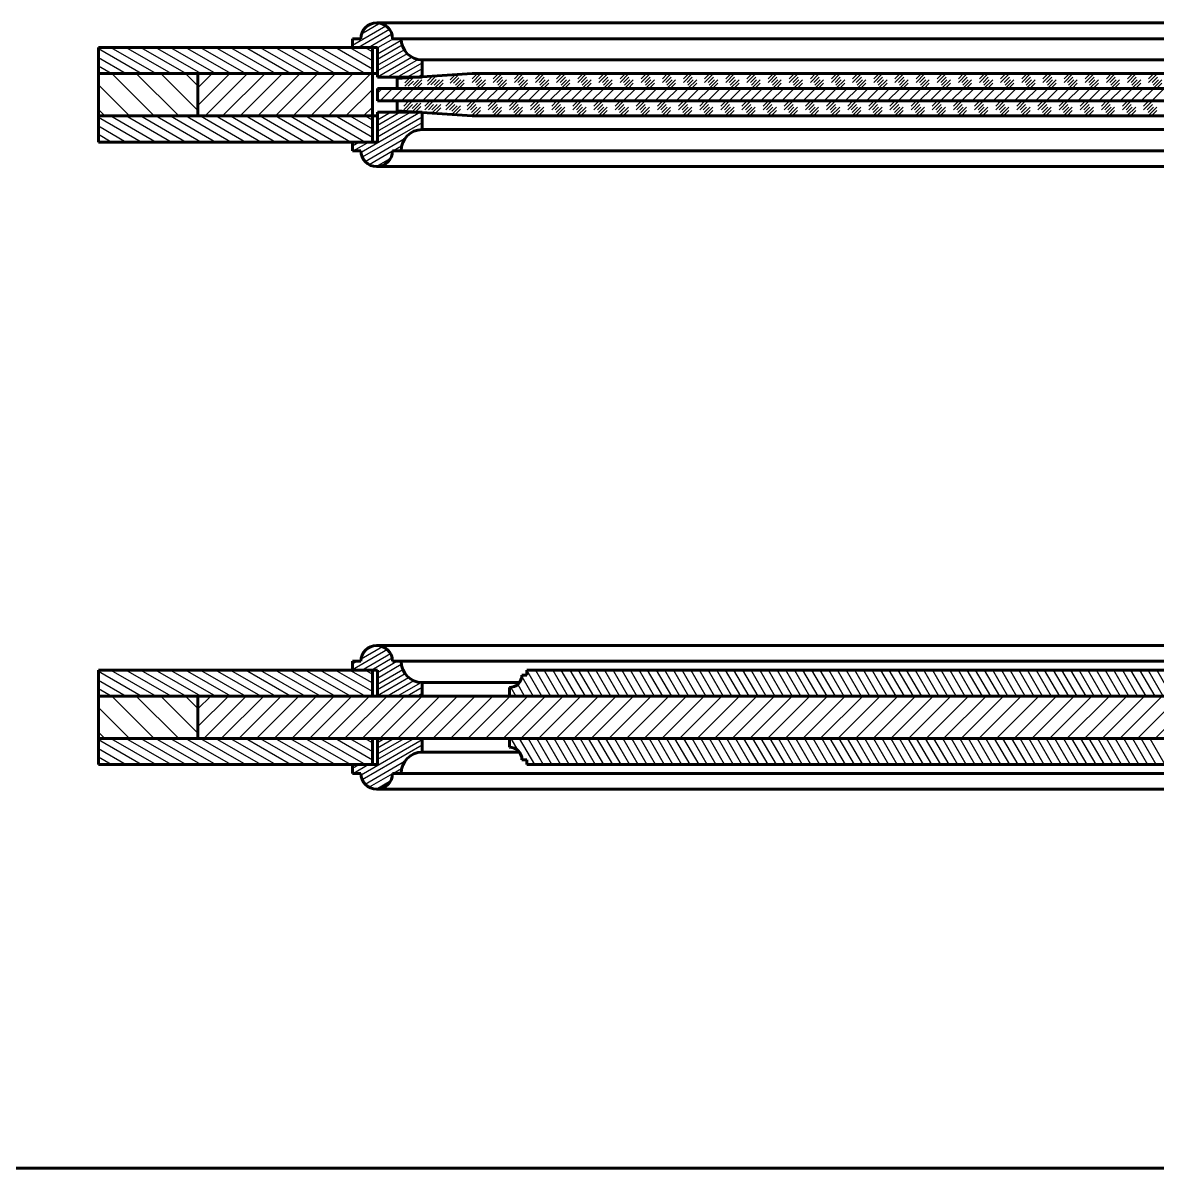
# Model space of a CAD drawing. Header units: inches. Extents: x -4554 to 14101, y -13650 to 2449.
# Drawn here: x -30.3 to 424.9, y -13500 to -13040.1 of the extents above; entities that cross this region are included whole.
import ezdxf

# ---------------------------------------------------------------- set-up
doc = ezdxf.new("R2010")
doc.units = ezdxf.units.IN
doc.layers.add('Слой1', color=7, linetype='Continuous')

# ---------------------------------------------------------------- blocks, each defined once
blk = doc.blocks.new('*B423')
at = {"layer": 'Слой1', "linetype": 'Continuous'}
for p, q in [((17.19, -13310.5), (0, -13300.58)), ((5, -13300), (23.19, -13310.5)), ((29.19, -13310.5), (11, -13300)), ((17, -13300), (35.19, -13310.5)), ((41.19, -13310.5), (23, -13300)), ((29, -13300), (47.19, -13310.5)), ((53.19, -13310.5), (35, -13300)), ((41, -13300), (59.19, -13310.5)), ((65.19, -13310.5), (47, -13300)), ((53, -13300), (71.19, -13310.5)), ((77.19, -13310.5), (59, -13300)), ((65, -13300), (83.19, -13310.5)), ((89.19, -13310.5), (71, -13300)), ((77, -13300), (95.19, -13310.5)), ((101.19, -13310.5), (83, -13300)), ((89, -13300), (107.19, -13310.5)), ((110, -13308.66), (95, -13300)), ((101, -13300), (110, -13305.2)), ((110, -13301.73), (107, -13300)), ((0, -13304.04), (11.19, -13310.5)), ((5.19, -13310.5), (0, -13307.51))]:
    blk.add_line(p, q, dxfattribs=at)
blk = doc.blocks.new('*B425')
at = {"layer": 'Слой1', "linetype": 'Continuous'}
for p, q in [((116.01, -13291.79), (102, -13299.88)), ((105.47, -13295.56), (114.08, -13290.59)), ((105.79, -13300), (117.27, -13293.37)), ((110.69, -13290.24), (106.86, -13292.45)), ((102, -13297.57), (103.85, -13296.5)), ((117.98, -13295.27), (109.79, -13300)), ((112, -13301.03), (119.85, -13296.5)), ((121.6, -13297.8), (112, -13303.34)), ((112, -13305.65), (122.16, -13299.78)), ((123.14, -13301.53), (112, -13307.96)), ((112, -13310.27), (124.55, -13303.02)), ((126.69, -13304.33), (116, -13310.5)), ((120, -13310.5), (129.55, -13304.99)), ((130, -13307.04), (124, -13310.5)), ((128, -13310.5), (130, -13309.35))]:
    blk.add_line(p, q, dxfattribs=at)
blk = doc.blocks.new('*B427')
at = {"layer": 'Слой1', "linetype": 'Continuous'}
for p, q in [((169.99, -13302.58), (174.56, -13310.5)), ((178.03, -13310.5), (172.02, -13300.1)), ((175.43, -13300), (181.49, -13310.5)), ((184.96, -13310.5), (178.89, -13300)), ((182.36, -13300), (188.42, -13310.5)), ((191.88, -13310.5), (185.82, -13300)), ((189.29, -13300), (195.35, -13310.5)), ((198.81, -13310.5), (192.75, -13300)), ((196.21, -13300), (202.28, -13310.5)), ((205.74, -13310.5), (199.68, -13300)), ((203.14, -13300), (209.2, -13310.5)), ((212.67, -13310.5), (206.61, -13300)), ((210.07, -13300), (216.13, -13310.5)), ((219.6, -13310.5), (213.53, -13300)), ((217, -13300), (223.06, -13310.5)), ((226.52, -13310.5), (220.46, -13300)), ((223.93, -13300), (229.99, -13310.5)), ((233.45, -13310.5), (227.39, -13300)), ((230.85, -13300), (236.92, -13310.5)), ((240.38, -13310.5), (234.32, -13300)), ((237.78, -13300), (243.85, -13310.5)), ((247.31, -13310.5), (241.25, -13300)), ((244.71, -13300), (250.77, -13310.5)), ((254.24, -13310.5), (248.18, -13300)), ((251.64, -13300), (257.7, -13310.5)), ((261.17, -13310.5), (255.1, -13300)), ((258.57, -13300), (264.63, -13310.5)), ((268.09, -13310.5), (262.03, -13300)), ((265.5, -13300), (271.56, -13310.5)), ((275.02, -13310.5), (268.96, -13300)), ((272.42, -13300), (278.49, -13310.5)), ((281.95, -13310.5), (275.89, -13300)), ((279.35, -13300), (285.41, -13310.5)), ((288.88, -13310.5), (282.82, -13300)), ((286.28, -13300), (292.34, -13310.5)), ((295.81, -13310.5), (289.74, -13300)), ((293.21, -13300), (299.27, -13310.5)), ((302.73, -13310.5), (296.67, -13300)), ((300.14, -13300), (306.2, -13310.5)), ((309.66, -13310.5), (303.6, -13300)), ((307.07, -13300), (313.13, -13310.5)), ((316.59, -13310.5), (310.53, -13300)), ((313.99, -13300), (320.06, -13310.5)), ((323.52, -13310.5), (317.46, -13300)), ((320.92, -13300), (326.98, -13310.5)), ((330.45, -13310.5), (324.39, -13300)), ((327.85, -13300), (333.91, -13310.5)), ((337.38, -13310.5), (331.31, -13300)), ((334.78, -13300), (340.84, -13310.5)), ((344.3, -13310.5), (338.24, -13300)), ((341.71, -13300), (347.77, -13310.5)), ((351.23, -13310.5), (345.17, -13300)), ((348.63, -13300), (354.7, -13310.5)), ((358.16, -13310.5), (352.1, -13300)), ((355.56, -13300), (361.62, -13310.5)), ((365.09, -13310.5), (359.03, -13300)), ((362.49, -13300), (368.55, -13310.5)), ((372.02, -13310.5), (365.95, -13300)), ((369.42, -13300), (375.48, -13310.5)), ((378.95, -13310.5), (372.88, -13300)), ((376.35, -13300), (382.41, -13310.5)), ((385.87, -13310.5), (379.81, -13300)), ((383.28, -13300), (389.34, -13310.5)), ((392.8, -13310.5), (386.74, -13300)), ((390.2, -13300), (396.27, -13310.5)), ((399.73, -13310.5), (393.67, -13300)), ((397.13, -13300), (403.19, -13310.5)), ((406.66, -13310.5), (400.6, -13300)), ((404.06, -13300), (410.12, -13310.5)), ((413.59, -13310.5), (407.52, -13300)), ((410.99, -13300), (417.05, -13310.5)), ((420.51, -13310.5), (414.45, -13300)), ((417.92, -13300), (423.98, -13310.5)), ((427.44, -13310.5), (421.38, -13300)), ((424.84, -13300), (430.91, -13310.5)), ((165.6, -13306.97), (167.63, -13310.5)), ((171.1, -13310.5), (168.35, -13305.73))]:
    blk.add_line(p, q, dxfattribs=at)
blk = doc.blocks.new('*B428')
at = {"layer": 'Слой1', "linetype": 'Continuous'}
for p, q in [((17.19, -13338), (0, -13328.08)), ((5, -13327.5), (23.19, -13338)), ((29.19, -13338), (11, -13327.5)), ((17, -13327.5), (35.19, -13338)), ((41.19, -13338), (23, -13327.5)), ((29, -13327.5), (47.19, -13338)), ((53.19, -13338), (35, -13327.5)), ((41, -13327.5), (59.19, -13338)), ((65.19, -13338), (47, -13327.5)), ((53, -13327.5), (71.19, -13338)), ((77.19, -13338), (59, -13327.5)), ((65, -13327.5), (83.19, -13338)), ((89.19, -13338), (71, -13327.5)), ((77, -13327.5), (95.19, -13338)), ((101.19, -13338), (83, -13327.5)), ((89, -13327.5), (107.19, -13338)), ((110, -13336.16), (95, -13327.5)), ((101, -13327.5), (110, -13332.7)), ((110, -13329.23), (107, -13327.5)), ((0, -13331.54), (11.19, -13338)), ((5.19, -13338), (0, -13335.01))]:
    blk.add_line(p, q, dxfattribs=at)
blk = doc.blocks.new('*B430')
at = {"layer": 'Слой1', "linetype": 'Continuous'}
for p, q in [((105.43, -13342.09), (130, -13327.9)), ((130, -13330.21), (105.95, -13344.1)), ((126.7, -13327.5), (112, -13335.99)), ((112, -13333.68), (122.7, -13327.5)), ((118.7, -13327.5), (112, -13331.37)), ((112, -13329.06), (114.7, -13327.5)), ((129.09, -13333.05), (130, -13332.52)), ((102, -13339.45), (104.51, -13338)), ((108.51, -13338), (102.45, -13341.5)), ((107.05, -13345.77), (123.14, -13336.48)), ((121.71, -13339.62), (118.45, -13341.5)), ((118.1, -13341.7), (108.75, -13347.1)), ((111.46, -13347.84), (117.39, -13344.42))]:
    blk.add_line(p, q, dxfattribs=at)
blk = doc.blocks.new('*B432')
at = {"layer": 'Слой1', "linetype": 'Continuous'}
for p, q in [((165.61, -13327.5), (168.39, -13332.3)), ((175.14, -13338), (169.08, -13327.5)), ((172.54, -13327.5), (178.6, -13338)), ((182.07, -13338), (176.01, -13327.5)), ((179.47, -13327.5), (185.53, -13338)), ((189, -13338), (182.93, -13327.5)), ((186.4, -13327.5), (192.46, -13338)), ((195.93, -13338), (189.86, -13327.5)), ((193.33, -13327.5), (199.39, -13338)), ((202.85, -13338), (196.79, -13327.5)), ((200.26, -13327.5), (206.32, -13338)), ((209.78, -13338), (203.72, -13327.5)), ((207.18, -13327.5), (213.25, -13338)), ((216.71, -13338), (210.65, -13327.5)), ((214.11, -13327.5), (220.17, -13338)), ((223.64, -13338), (217.58, -13327.5)), ((221.04, -13327.5), (227.1, -13338)), ((230.57, -13338), (224.5, -13327.5)), ((227.97, -13327.5), (234.03, -13338)), ((237.49, -13338), (231.43, -13327.5)), ((234.9, -13327.5), (240.96, -13338)), ((244.42, -13338), (238.36, -13327.5)), ((241.82, -13327.5), (247.89, -13338)), ((251.35, -13338), (245.29, -13327.5)), ((248.75, -13327.5), (254.81, -13338)), ((258.28, -13338), (252.22, -13327.5)), ((255.68, -13327.5), (261.74, -13338)), ((265.21, -13338), (259.14, -13327.5)), ((262.61, -13327.5), (268.67, -13338)), ((272.14, -13338), (266.07, -13327.5)), ((269.54, -13327.5), (275.6, -13338)), ((279.06, -13338), (273, -13327.5)), ((276.47, -13327.5), (282.53, -13338)), ((285.99, -13338), (279.93, -13327.5)), ((283.39, -13327.5), (289.46, -13338)), ((292.92, -13338), (286.86, -13327.5)), ((290.32, -13327.5), (296.38, -13338)), ((299.85, -13338), (293.79, -13327.5)), ((297.25, -13327.5), (303.31, -13338)), ((306.78, -13338), (300.71, -13327.5)), ((304.18, -13327.5), (310.24, -13338)), ((313.7, -13338), (307.64, -13327.5)), ((311.11, -13327.5), (317.17, -13338)), ((320.63, -13338), (314.57, -13327.5)), ((318.03, -13327.5), (324.1, -13338)), ((327.56, -13338), (321.5, -13327.5)), ((324.96, -13327.5), (331.03, -13338)), ((334.49, -13338), (328.43, -13327.5)), ((331.89, -13327.5), (337.95, -13338)), ((341.42, -13338), (335.36, -13327.5)), ((338.82, -13327.5), (344.88, -13338)), ((348.35, -13338), (342.28, -13327.5)), ((345.75, -13327.5), (351.81, -13338)), ((355.27, -13338), (349.21, -13327.5)), ((352.68, -13327.5), (358.74, -13338)), ((362.2, -13338), (356.14, -13327.5)), ((359.6, -13327.5), (365.67, -13338)), ((369.13, -13338), (363.07, -13327.5)), ((366.53, -13327.5), (372.59, -13338)), ((376.06, -13338), (370, -13327.5)), ((373.46, -13327.5), (379.52, -13338)), ((382.99, -13338), (376.92, -13327.5)), ((380.39, -13327.5), (386.45, -13338)), ((389.91, -13338), (383.85, -13327.5)), ((387.32, -13327.5), (393.38, -13338)), ((396.84, -13338), (390.78, -13327.5)), ((394.24, -13327.5), (400.31, -13338)), ((403.77, -13338), (397.71, -13327.5)), ((401.17, -13327.5), (407.24, -13338)), ((410.7, -13338), (404.64, -13327.5)), ((408.1, -13327.5), (414.16, -13338)), ((417.63, -13338), (411.57, -13327.5)), ((415.03, -13327.5), (421.09, -13338)), ((424.56, -13338), (418.49, -13327.5)), ((421.96, -13327.5), (428.02, -13338)), ((169.91, -13334.94), (170.52, -13336))]:
    blk.add_line(p, q, dxfattribs=at)
blk = doc.blocks.new('*B433')
at = {"layer": 'Слой1', "linetype": 'Continuous'}
for p, q in [((40, -13322.72), (52.22, -13310.5)), ((45.14, -13310.5), (40, -13315.64)), ((59.29, -13310.5), (42.29, -13327.5)), ((49.36, -13327.5), (66.36, -13310.5)), ((73.43, -13310.5), (56.43, -13327.5)), ((63.5, -13327.5), (80.5, -13310.5)), ((87.57, -13310.5), (70.57, -13327.5)), ((77.64, -13327.5), (94.64, -13310.5)), ((101.71, -13310.5), (84.71, -13327.5)), ((91.78, -13327.5), (108.78, -13310.5)), ((115.86, -13310.5), (98.86, -13327.5)), ((105.93, -13327.5), (122.93, -13310.5)), ((130, -13310.5), (113, -13327.5)), ((120.07, -13327.5), (137.07, -13310.5)), ((144.14, -13310.5), (127.14, -13327.5)), ((134.21, -13327.5), (151.21, -13310.5)), ((158.28, -13310.5), (141.28, -13327.5)), ((148.35, -13327.5), (165.35, -13310.5)), ((172.42, -13310.5), (155.42, -13327.5)), ((162.49, -13327.5), (179.49, -13310.5)), ((186.57, -13310.5), (169.57, -13327.5)), ((176.64, -13327.5), (193.64, -13310.5)), ((200.71, -13310.5), (183.71, -13327.5)), ((190.78, -13327.5), (207.78, -13310.5)), ((214.85, -13310.5), (197.85, -13327.5)), ((204.92, -13327.5), (221.92, -13310.5)), ((228.99, -13310.5), (211.99, -13327.5)), ((219.06, -13327.5), (236.06, -13310.5)), ((243.13, -13310.5), (226.13, -13327.5)), ((233.21, -13327.5), (250.21, -13310.5)), ((257.28, -13310.5), (240.28, -13327.5)), ((247.35, -13327.5), (264.35, -13310.5)), ((271.42, -13310.5), (254.42, -13327.5)), ((261.49, -13327.5), (278.49, -13310.5)), ((285.56, -13310.5), (268.56, -13327.5)), ((275.63, -13327.5), (292.63, -13310.5)), ((299.7, -13310.5), (282.7, -13327.5)), ((289.77, -13327.5), (306.77, -13310.5)), ((313.85, -13310.5), (296.85, -13327.5)), ((303.92, -13327.5), (320.92, -13310.5)), ((327.99, -13310.5), (310.99, -13327.5)), ((318.06, -13327.5), (335.06, -13310.5)), ((342.13, -13310.5), (325.13, -13327.5)), ((332.2, -13327.5), (349.2, -13310.5)), ((356.27, -13310.5), (339.27, -13327.5)), ((346.34, -13327.5), (363.34, -13310.5)), ((370.41, -13310.5), (353.41, -13327.5)), ((360.48, -13327.5), (377.48, -13310.5)), ((384.56, -13310.5), (367.56, -13327.5)), ((374.63, -13327.5), (391.63, -13310.5)), ((398.7, -13310.5), (381.7, -13327.5)), ((388.77, -13327.5), (405.77, -13310.5)), ((412.84, -13310.5), (395.84, -13327.5)), ((402.91, -13327.5), (419.91, -13310.5)), ((426.98, -13310.5), (409.98, -13327.5)), ((417.05, -13327.5), (434.05, -13310.5)), ((441.12, -13310.5), (424.12, -13327.5))]:
    blk.add_line(p, q, dxfattribs=at)
blk = doc.blocks.new('*B434')
at = {"layer": 'Слой1', "linetype": 'Continuous'}
for p, q in [((5.35, -13310.5), (22.35, -13327.5)), ((32.25, -13327.5), (15.25, -13310.5)), ((25.15, -13310.5), (40, -13325.35)), ((40, -13315.45), (35.05, -13310.5)), ((12.45, -13327.5), (0, -13315.05)), ((0, -13324.95), (2.55, -13327.5))]:
    blk.add_line(p, q, dxfattribs=at)
blk = doc.blocks.new('*B481')
at = {"layer": 'Слой1', "linetype": 'Continuous'}
for p, q in [((17.19, -13088), (0, -13078.08)), ((5, -13077.5), (23.19, -13088)), ((29.19, -13088), (11, -13077.5)), ((17, -13077.5), (35.19, -13088)), ((41.19, -13088), (23, -13077.5)), ((29, -13077.5), (47.19, -13088)), ((53.19, -13088), (35, -13077.5)), ((41, -13077.5), (59.19, -13088)), ((65.19, -13088), (47, -13077.5)), ((53, -13077.5), (71.19, -13088)), ((77.19, -13088), (59, -13077.5)), ((65, -13077.5), (83.19, -13088)), ((89.19, -13088), (71, -13077.5)), ((77, -13077.5), (95.19, -13088)), ((101.19, -13088), (83, -13077.5)), ((89, -13077.5), (107.19, -13088)), ((110, -13086.16), (95, -13077.5)), ((101, -13077.5), (110, -13082.7)), ((110, -13079.23), (107, -13077.5)), ((0, -13081.54), (11.19, -13088)), ((5.19, -13088), (0, -13085.01))]:
    blk.add_line(p, q, dxfattribs=at)
blk = doc.blocks.new('*B483')
at = {"layer": 'Слой1', "linetype": 'Continuous'}
for p, q in [((105.43, -13092.09), (130, -13077.9)), ((129.3, -13076), (112, -13085.99)), ((112, -13083.68), (125.3, -13076)), ((121.3, -13076), (112, -13081.37)), ((112, -13079.06), (117.3, -13076)), ((113.3, -13076), (112, -13076.75)), ((130, -13080.21), (105.95, -13094.1)), ((129.09, -13083.05), (130, -13082.52)), ((107.05, -13095.77), (123.14, -13086.48)), ((102, -13089.45), (104.51, -13088)), ((108.51, -13088), (102.45, -13091.5)), ((118.1, -13091.7), (108.75, -13097.1)), ((121.71, -13089.62), (118.45, -13091.5)), ((111.46, -13097.84), (117.39, -13094.42))]:
    blk.add_line(p, q, dxfattribs=at)
blk = doc.blocks.new('*B485')
at = {"layer": 'Слой1', "linetype": 'Continuous'}
for p, q in [((126.09, -13071.5), (122.56, -13075.04)), ((124.68, -13071.5), (122.56, -13073.62)), ((126.09, -13072.91), (123.97, -13075.04)), ((125.94, -13075.9), (129.47, -13072.36)), ((125.94, -13074.48), (128.06, -13072.36)), ((134.58, -13071.5), (131.04, -13075.04)), ((133.16, -13071.5), (131.04, -13073.62)), ((134.58, -13072.91), (132.46, -13075.04)), ((133.89, -13076.43), (137.43, -13072.89)), ((133.89, -13075.01), (136.02, -13072.89)), ((143.06, -13071.5), (139.53, -13075.04)), ((141.65, -13071.5), (139.53, -13073.62)), ((143.06, -13072.91), (140.94, -13075.04)), ((141.85, -13076.96), (145.38, -13073.42)), ((141.85, -13075.54), (143.97, -13073.42)), ((151.55, -13071.5), (148.01, -13075.04)), ((150.13, -13071.5), (148.01, -13073.62)), ((151.55, -13072.91), (149.43, -13075.04)), ((160.03, -13071.5), (156.5, -13075.04)), ((158.62, -13071.5), (156.5, -13073.62)), ((160.03, -13072.91), (157.91, -13075.04)), ((168.52, -13071.5), (164.98, -13075.04)), ((167.1, -13071.5), (164.98, -13073.62)), ((168.52, -13072.91), (166.4, -13075.04)), ((177, -13071.5), (173.47, -13075.04)), ((175.59, -13071.5), (173.47, -13073.62)), ((177, -13072.91), (174.88, -13075.04)), ((185.49, -13071.5), (181.95, -13075.04)), ((184.08, -13071.5), (181.95, -13073.62)), ((185.49, -13072.91), (183.37, -13075.04)), ((193.98, -13071.5), (190.44, -13075.04)), ((192.56, -13071.5), (190.44, -13073.62)), ((193.98, -13072.91), (191.85, -13075.04)), ((202.46, -13071.5), (198.92, -13075.04)), ((201.05, -13071.5), (198.92, -13073.62)), ((202.46, -13072.91), (200.34, -13075.04)), ((210.95, -13071.5), (207.41, -13075.04)), ((209.53, -13071.5), (207.41, -13073.62)), ((210.95, -13072.91), (208.82, -13075.04)), ((219.43, -13071.5), (215.9, -13075.04)), ((218.02, -13071.5), (215.9, -13073.62)), ((219.43, -13072.91), (217.31, -13075.04)), ((227.92, -13071.5), (224.38, -13075.04)), ((226.5, -13071.5), (224.38, -13073.62)), ((227.92, -13072.91), (225.79, -13075.04)), ((236.4, -13071.5), (232.87, -13075.04)), ((234.99, -13071.5), (232.87, -13073.62)), ((236.4, -13072.91), (234.28, -13075.04)), ((244.89, -13071.5), (241.35, -13075.04)), ((243.47, -13071.5), (241.35, -13073.62)), ((244.89, -13072.91), (242.77, -13075.04)), ((253.37, -13071.5), (249.84, -13075.04)), ((251.96, -13071.5), (249.84, -13073.62)), ((253.37, -13072.91), (251.25, -13075.04)), ((261.86, -13071.5), (258.32, -13075.04)), ((260.44, -13071.5), (258.32, -13073.62)), ((261.86, -13072.91), (259.74, -13075.04)), ((270.34, -13071.5), (266.81, -13075.04)), ((268.93, -13071.5), (266.81, -13073.62)), ((270.34, -13072.91), (268.22, -13075.04)), ((278.83, -13071.5), (275.29, -13075.04)), ((277.41, -13071.5), (275.29, -13073.62)), ((278.83, -13072.91), (276.71, -13075.04)), ((287.31, -13071.5), (283.78, -13075.04)), ((285.9, -13071.5), (283.78, -13073.62)), ((287.31, -13072.91), (285.19, -13075.04)), ((295.8, -13071.5), (292.26, -13075.04)), ((294.38, -13071.5), (292.26, -13073.62)), ((295.8, -13072.91), (293.68, -13075.04)), ((304.28, -13071.5), (300.75, -13075.04)), ((302.87, -13071.5), (300.75, -13073.62)), ((304.28, -13072.91), (302.16, -13075.04)), ((312.77, -13071.5), (309.23, -13075.04)), ((311.35, -13071.5), (309.23, -13073.62)), ((312.77, -13072.91), (310.65, -13075.04)), ((321.25, -13071.5), (317.72, -13075.04)), ((319.84, -13071.5), (317.72, -13073.62)), ((321.25, -13072.91), (319.13, -13075.04)), ((329.74, -13071.5), (326.2, -13075.04)), ((328.33, -13071.5), (326.2, -13073.62)), ((329.74, -13072.91), (327.62, -13075.04)), ((338.22, -13071.5), (334.69, -13075.04)), ((336.81, -13071.5), (334.69, -13073.62)), ((338.22, -13072.91), (336.1, -13075.04)), ((346.71, -13071.5), (343.17, -13075.04)), ((345.3, -13071.5), (343.17, -13073.62)), ((346.71, -13072.91), (344.59, -13075.04)), ((355.2, -13071.5), (351.66, -13075.04)), ((353.78, -13071.5), (351.66, -13073.62)), ((355.2, -13072.91), (353.07, -13075.04)), ((363.68, -13071.5), (360.15, -13075.04)), ((362.27, -13071.5), (360.15, -13073.62)), ((363.68, -13072.91), (361.56, -13075.04)), ((372.17, -13071.5), (368.63, -13075.04)), ((370.75, -13071.5), (368.63, -13073.62)), ((372.17, -13072.91), (370.04, -13075.04)), ((380.65, -13071.5), (377.12, -13075.04)), ((379.24, -13071.5), (377.12, -13073.62)), ((380.65, -13072.91), (378.53, -13075.04)), ((389.14, -13071.5), (385.6, -13075.04)), ((387.72, -13071.5), (385.6, -13073.62)), ((389.14, -13072.91), (387.02, -13075.04)), ((397.62, -13071.5), (394.09, -13075.04)), ((396.21, -13071.5), (394.09, -13073.62)), ((397.62, -13072.91), (395.5, -13075.04)), ((406.11, -13071.5), (402.57, -13075.04)), ((404.69, -13071.5), (402.57, -13073.62)), ((406.11, -13072.91), (403.99, -13075.04)), ((414.59, -13071.5), (411.06, -13075.04)), ((413.18, -13071.5), (411.06, -13073.62)), ((414.59, -13072.91), (412.47, -13075.04)), ((423.08, -13071.5), (419.54, -13075.04)), ((421.66, -13071.5), (419.54, -13073.62)), ((423.08, -13072.91), (420.96, -13075.04)), ((127.35, -13075.9), (129.47, -13073.77)), ((135.31, -13076.43), (137.43, -13074.3)), ((143.26, -13076.96), (145.38, -13074.84)), ((149.8, -13077.49), (153.34, -13073.95)), ((149.8, -13076.07), (151.93, -13073.95)), ((151.22, -13077.49), (153.34, -13075.37)), ((158.28, -13077.5), (161.81, -13073.96)), ((158.28, -13076.09), (160.4, -13073.96)), ((159.69, -13077.5), (161.81, -13075.38)), ((166.76, -13077.5), (170.3, -13073.96)), ((166.76, -13076.09), (168.88, -13073.96)), ((168.18, -13077.5), (170.3, -13075.38)), ((175.25, -13077.5), (178.78, -13073.96)), ((175.25, -13076.09), (177.37, -13073.96)), ((176.66, -13077.5), (178.78, -13075.38)), ((183.73, -13077.5), (187.27, -13073.96)), ((183.73, -13076.09), (185.85, -13073.96)), ((185.15, -13077.5), (187.27, -13075.38)), ((192.22, -13077.5), (195.75, -13073.96)), ((192.22, -13076.09), (194.34, -13073.96)), ((193.63, -13077.5), (195.75, -13075.38)), ((200.7, -13077.5), (204.24, -13073.96)), ((200.7, -13076.09), (202.82, -13073.96)), ((202.12, -13077.5), (204.24, -13075.38)), ((209.19, -13077.5), (212.72, -13073.96)), ((209.19, -13076.09), (211.31, -13073.96)), ((210.6, -13077.5), (212.72, -13075.38)), ((217.67, -13077.5), (221.21, -13073.96)), ((217.67, -13076.09), (219.79, -13073.96)), ((219.09, -13077.5), (221.21, -13075.38)), ((226.16, -13077.5), (229.69, -13073.96)), ((226.16, -13076.09), (228.28, -13073.96)), ((227.57, -13077.5), (229.69, -13075.38)), ((234.64, -13077.5), (238.18, -13073.96)), ((234.64, -13076.09), (236.77, -13073.96)), ((236.06, -13077.5), (238.18, -13075.38)), ((243.13, -13077.5), (246.66, -13073.96)), ((243.13, -13076.09), (245.25, -13073.96)), ((244.54, -13077.5), (246.66, -13075.38)), ((251.61, -13077.5), (255.15, -13073.96)), ((251.61, -13076.09), (253.74, -13073.96)), ((253.03, -13077.5), (255.15, -13075.38)), ((260.1, -13077.5), (263.64, -13073.96)), ((260.1, -13076.09), (262.22, -13073.96)), ((261.51, -13077.5), (263.64, -13075.38)), ((268.59, -13077.5), (272.12, -13073.96)), ((268.59, -13076.09), (270.71, -13073.96)), ((270, -13077.5), (272.12, -13075.38)), ((277.07, -13077.5), (280.61, -13073.96)), ((277.07, -13076.09), (279.19, -13073.96)), ((278.48, -13077.5), (280.61, -13075.38)), ((285.56, -13077.5), (289.09, -13073.96)), ((285.56, -13076.09), (287.68, -13073.96)), ((286.97, -13077.5), (289.09, -13075.38)), ((294.04, -13077.5), (297.58, -13073.96)), ((294.04, -13076.09), (296.16, -13073.96)), ((295.46, -13077.5), (297.58, -13075.38)), ((302.53, -13077.5), (306.06, -13073.96)), ((302.53, -13076.09), (304.65, -13073.96)), ((303.94, -13077.5), (306.06, -13075.38)), ((311.01, -13077.5), (314.55, -13073.96)), ((311.01, -13076.09), (313.13, -13073.96)), ((312.43, -13077.5), (314.55, -13075.38)), ((319.5, -13077.5), (323.03, -13073.96)), ((319.5, -13076.09), (321.62, -13073.96)), ((320.91, -13077.5), (323.03, -13075.38)), ((327.98, -13077.5), (331.52, -13073.96)), ((327.98, -13076.09), (330.1, -13073.96)), ((329.4, -13077.5), (331.52, -13075.38)), ((336.47, -13077.5), (340, -13073.96)), ((336.47, -13076.09), (338.59, -13073.96)), ((337.88, -13077.5), (340, -13075.38)), ((344.95, -13077.5), (348.49, -13073.96)), ((344.95, -13076.09), (347.07, -13073.96)), ((346.37, -13077.5), (348.49, -13075.38)), ((353.44, -13077.5), (356.97, -13073.96)), ((353.44, -13076.09), (355.56, -13073.96)), ((354.85, -13077.5), (356.97, -13075.38)), ((361.92, -13077.5), (365.46, -13073.96)), ((361.92, -13076.09), (364.04, -13073.96)), ((363.34, -13077.5), (365.46, -13075.38)), ((370.41, -13077.5), (373.94, -13073.96)), ((370.41, -13076.09), (372.53, -13073.96)), ((371.82, -13077.5), (373.94, -13075.38)), ((378.89, -13077.5), (382.43, -13073.96)), ((378.89, -13076.09), (381.02, -13073.96)), ((380.31, -13077.5), (382.43, -13075.38)), ((387.38, -13077.5), (390.91, -13073.96)), ((387.38, -13076.09), (389.5, -13073.96)), ((388.79, -13077.5), (390.91, -13075.38)), ((395.86, -13077.5), (399.4, -13073.96)), ((395.86, -13076.09), (397.99, -13073.96)), ((397.28, -13077.5), (399.4, -13075.38)), ((404.35, -13077.5), (407.89, -13073.96)), ((404.35, -13076.09), (406.47, -13073.96)), ((405.76, -13077.5), (407.89, -13075.38)), ((412.83, -13077.5), (416.37, -13073.96)), ((412.83, -13076.09), (414.96, -13073.96)), ((414.25, -13077.5), (416.37, -13075.38)), ((421.32, -13077.5), (424.86, -13073.96)), ((421.32, -13076.09), (423.44, -13073.96)), ((422.73, -13077.5), (424.86, -13075.38))]:
    blk.add_line(p, q, dxfattribs=at)
blk = doc.blocks.new('*B486')
at = {"layer": 'Слой1', "linetype": 'Continuous'}
for p, q in [((5, -13050), (23.19, -13060.5)), ((29.19, -13060.5), (11, -13050)), ((17, -13050), (35.19, -13060.5)), ((41.19, -13060.5), (23, -13050)), ((29, -13050), (47.19, -13060.5)), ((53.19, -13060.5), (35, -13050)), ((41, -13050), (59.19, -13060.5)), ((65.19, -13060.5), (47, -13050)), ((53, -13050), (71.19, -13060.5)), ((77.19, -13060.5), (59, -13050)), ((65, -13050), (83.19, -13060.5)), ((89.19, -13060.5), (71, -13050)), ((77, -13050), (95.19, -13060.5)), ((101.19, -13060.5), (83, -13050)), ((89, -13050), (107.19, -13060.5)), ((110, -13058.66), (95, -13050)), ((101, -13050), (110, -13055.2)), ((110, -13051.73), (107, -13050)), ((17.19, -13060.5), (0, -13050.58)), ((0, -13054.04), (11.19, -13060.5)), ((5.19, -13060.5), (0, -13057.51))]:
    blk.add_line(p, q, dxfattribs=at)
blk = doc.blocks.new('*B488')
at = {"layer": 'Слой1', "linetype": 'Continuous'}
for p, q in [((102, -13049.07), (115.42, -13041.32)), ((113.17, -13040.31), (105.68, -13044.63)), ((116.89, -13042.78), (104.38, -13050)), ((108.38, -13050), (117.8, -13044.57)), ((102.45, -13046.5), (102, -13046.76)), ((118.45, -13046.5), (112, -13050.22)), ((112, -13052.53), (121.52, -13047.04)), ((121.91, -13049.12), (112, -13054.84)), ((112, -13057.15), (122.75, -13050.94)), ((124.01, -13052.53), (112, -13059.46)), ((112, -13061.77), (125.72, -13053.85)), ((128.39, -13054.85), (116, -13062)), ((120, -13062), (130, -13056.23)), ((130, -13058.54), (124, -13062)), ((128, -13062), (130, -13060.85))]:
    blk.add_line(p, q, dxfattribs=at)
blk = doc.blocks.new('*B490')
at = {"layer": 'Слой1', "linetype": 'Continuous'}
for p, q in [((126.53, -13062.06), (122.99, -13065.6)), ((125.11, -13062.06), (122.99, -13064.19)), ((126.53, -13063.48), (124.41, -13065.6)), ((126.34, -13066.5), (129.87, -13062.96)), ((126.34, -13065.09), (128.46, -13062.96)), ((135.62, -13061.46), (132.08, -13064.99)), ((134.21, -13061.46), (132.08, -13063.58)), ((135.62, -13062.87), (133.5, -13064.99)), ((134.82, -13066.5), (138.36, -13062.96)), ((134.82, -13065.09), (136.94, -13062.96)), ((144.71, -13060.85), (141.18, -13064.39)), ((143.3, -13060.85), (141.18, -13062.97)), ((144.71, -13062.27), (142.59, -13064.39)), ((143.31, -13066.5), (146.84, -13062.96)), ((143.31, -13065.09), (145.43, -13062.96)), ((153.55, -13060.5), (150.01, -13064.04)), ((152.13, -13060.5), (150.01, -13062.62)), ((153.55, -13061.91), (151.43, -13064.04)), ((151.79, -13066.5), (155.33, -13062.96)), ((151.79, -13065.09), (153.91, -13062.96)), ((162.03, -13060.5), (158.5, -13064.04)), ((160.62, -13060.5), (158.5, -13062.62)), ((162.03, -13061.91), (159.91, -13064.04)), ((160.28, -13066.5), (163.81, -13062.96)), ((160.28, -13065.09), (162.4, -13062.96)), ((170.52, -13060.5), (166.98, -13064.04)), ((169.1, -13060.5), (166.98, -13062.62)), ((170.52, -13061.91), (168.4, -13064.04)), ((168.76, -13066.5), (172.3, -13062.96)), ((168.76, -13065.09), (170.88, -13062.96)), ((179, -13060.5), (175.47, -13064.04)), ((177.59, -13060.5), (175.47, -13062.62)), ((179, -13061.91), (176.88, -13064.04)), ((177.25, -13066.5), (180.78, -13062.96)), ((177.25, -13065.09), (179.37, -13062.96)), ((187.49, -13060.5), (183.95, -13064.04)), ((186.08, -13060.5), (183.95, -13062.62)), ((187.49, -13061.91), (185.37, -13064.04)), ((185.73, -13066.5), (189.27, -13062.96)), ((185.73, -13065.09), (187.85, -13062.96)), ((195.98, -13060.5), (192.44, -13064.04)), ((194.56, -13060.5), (192.44, -13062.62)), ((195.98, -13061.91), (193.85, -13064.04)), ((194.22, -13066.5), (197.75, -13062.96)), ((194.22, -13065.09), (196.34, -13062.96)), ((204.46, -13060.5), (200.92, -13064.04)), ((203.05, -13060.5), (200.92, -13062.62)), ((204.46, -13061.91), (202.34, -13064.04)), ((202.7, -13066.5), (206.24, -13062.96)), ((202.7, -13065.09), (204.82, -13062.96)), ((212.95, -13060.5), (209.41, -13064.04)), ((211.53, -13060.5), (209.41, -13062.62)), ((212.95, -13061.91), (210.82, -13064.04)), ((211.19, -13066.5), (214.72, -13062.96)), ((211.19, -13065.09), (213.31, -13062.96)), ((221.43, -13060.5), (217.9, -13064.04)), ((220.02, -13060.5), (217.9, -13062.62)), ((221.43, -13061.91), (219.31, -13064.04)), ((219.67, -13066.5), (223.21, -13062.96)), ((219.67, -13065.09), (221.79, -13062.96)), ((229.92, -13060.5), (226.38, -13064.04)), ((228.5, -13060.5), (226.38, -13062.62)), ((229.92, -13061.91), (227.79, -13064.04)), ((228.16, -13066.5), (231.69, -13062.96)), ((228.16, -13065.09), (230.28, -13062.96)), ((238.4, -13060.5), (234.87, -13064.04)), ((236.99, -13060.5), (234.87, -13062.62)), ((238.4, -13061.91), (236.28, -13064.04)), ((236.64, -13066.5), (240.18, -13062.96)), ((236.64, -13065.09), (238.77, -13062.96)), ((246.89, -13060.5), (243.35, -13064.04)), ((245.47, -13060.5), (243.35, -13062.62)), ((246.89, -13061.91), (244.77, -13064.04)), ((245.13, -13066.5), (248.66, -13062.96)), ((245.13, -13065.09), (247.25, -13062.96)), ((255.37, -13060.5), (251.84, -13064.04)), ((253.96, -13060.5), (251.84, -13062.62)), ((255.37, -13061.91), (253.25, -13064.04)), ((253.61, -13066.5), (257.15, -13062.96)), ((253.61, -13065.09), (255.74, -13062.96)), ((263.86, -13060.5), (260.32, -13064.04)), ((262.44, -13060.5), (260.32, -13062.62)), ((263.86, -13061.91), (261.74, -13064.04)), ((262.1, -13066.5), (265.64, -13062.96)), ((262.1, -13065.09), (264.22, -13062.96)), ((272.34, -13060.5), (268.81, -13064.04)), ((270.93, -13060.5), (268.81, -13062.62)), ((272.34, -13061.91), (270.22, -13064.04)), ((270.59, -13066.5), (274.12, -13062.96)), ((270.59, -13065.09), (272.71, -13062.96)), ((280.83, -13060.5), (277.29, -13064.04)), ((279.41, -13060.5), (277.29, -13062.62)), ((280.83, -13061.91), (278.71, -13064.04)), ((279.07, -13066.5), (282.61, -13062.96)), ((279.07, -13065.09), (281.19, -13062.96)), ((289.31, -13060.5), (285.78, -13064.04)), ((287.9, -13060.5), (285.78, -13062.62)), ((289.31, -13061.91), (287.19, -13064.04)), ((287.56, -13066.5), (291.09, -13062.96)), ((287.56, -13065.09), (289.68, -13062.96)), ((297.8, -13060.5), (294.26, -13064.04)), ((296.38, -13060.5), (294.26, -13062.62)), ((297.8, -13061.91), (295.68, -13064.04)), ((296.04, -13066.5), (299.58, -13062.96)), ((296.04, -13065.09), (298.16, -13062.96)), ((306.28, -13060.5), (302.75, -13064.04)), ((304.87, -13060.5), (302.75, -13062.62)), ((306.28, -13061.91), (304.16, -13064.04)), ((304.53, -13066.5), (308.06, -13062.96)), ((304.53, -13065.09), (306.65, -13062.96)), ((314.77, -13060.5), (311.23, -13064.04)), ((313.35, -13060.5), (311.23, -13062.62)), ((314.77, -13061.91), (312.65, -13064.04)), ((313.01, -13066.5), (316.55, -13062.96)), ((313.01, -13065.09), (315.13, -13062.96)), ((323.25, -13060.5), (319.72, -13064.04)), ((321.84, -13060.5), (319.72, -13062.62)), ((323.25, -13061.91), (321.13, -13064.04)), ((321.5, -13066.5), (325.03, -13062.96)), ((321.5, -13065.09), (323.62, -13062.96)), ((331.74, -13060.5), (328.2, -13064.04)), ((330.33, -13060.5), (328.2, -13062.62)), ((331.74, -13061.91), (329.62, -13064.04)), ((329.98, -13066.5), (333.52, -13062.96)), ((329.98, -13065.09), (332.1, -13062.96)), ((340.22, -13060.5), (336.69, -13064.04)), ((338.81, -13060.5), (336.69, -13062.62)), ((340.22, -13061.91), (338.1, -13064.04)), ((338.47, -13066.5), (342, -13062.96)), ((338.47, -13065.09), (340.59, -13062.96)), ((348.71, -13060.5), (345.17, -13064.04)), ((347.3, -13060.5), (345.17, -13062.62)), ((348.71, -13061.91), (346.59, -13064.04)), ((346.95, -13066.5), (350.49, -13062.96)), ((346.95, -13065.09), (349.07, -13062.96)), ((357.2, -13060.5), (353.66, -13064.04)), ((355.78, -13060.5), (353.66, -13062.62)), ((357.2, -13061.91), (355.07, -13064.04)), ((355.44, -13066.5), (358.97, -13062.96)), ((355.44, -13065.09), (357.56, -13062.96)), ((365.68, -13060.5), (362.15, -13064.04)), ((364.27, -13060.5), (362.15, -13062.62)), ((365.68, -13061.91), (363.56, -13064.04)), ((363.92, -13066.5), (367.46, -13062.96)), ((363.92, -13065.09), (366.04, -13062.96)), ((374.17, -13060.5), (370.63, -13064.04)), ((372.75, -13060.5), (370.63, -13062.62)), ((374.17, -13061.91), (372.04, -13064.04)), ((372.41, -13066.5), (375.94, -13062.96)), ((372.41, -13065.09), (374.53, -13062.96)), ((382.65, -13060.5), (379.12, -13064.04)), ((381.24, -13060.5), (379.12, -13062.62)), ((382.65, -13061.91), (380.53, -13064.04)), ((380.89, -13066.5), (384.43, -13062.96)), ((380.89, -13065.09), (383.02, -13062.96)), ((391.14, -13060.5), (387.6, -13064.04)), ((389.72, -13060.5), (387.6, -13062.62)), ((391.14, -13061.91), (389.02, -13064.04)), ((389.38, -13066.5), (392.91, -13062.96)), ((389.38, -13065.09), (391.5, -13062.96)), ((399.62, -13060.5), (396.09, -13064.04)), ((398.21, -13060.5), (396.09, -13062.62)), ((399.62, -13061.91), (397.5, -13064.04)), ((397.86, -13066.5), (401.4, -13062.96)), ((397.86, -13065.09), (399.99, -13062.96)), ((408.11, -13060.5), (404.57, -13064.04)), ((406.69, -13060.5), (404.57, -13062.62)), ((408.11, -13061.91), (405.99, -13064.04)), ((406.35, -13066.5), (409.89, -13062.96)), ((406.35, -13065.09), (408.47, -13062.96)), ((416.59, -13060.5), (413.06, -13064.04)), ((415.18, -13060.5), (413.06, -13062.62)), ((416.59, -13061.91), (414.47, -13064.04)), ((414.83, -13066.5), (418.37, -13062.96)), ((414.83, -13065.09), (416.96, -13062.96)), ((425.08, -13060.5), (421.54, -13064.04)), ((423.66, -13060.5), (421.54, -13062.62)), ((425.08, -13061.91), (422.96, -13064.04)), ((423.32, -13066.5), (426.86, -13062.96)), ((423.32, -13065.09), (425.44, -13062.96)), ((127.75, -13066.5), (129.87, -13064.38)), ((136.23, -13066.5), (138.36, -13064.38)), ((144.72, -13066.5), (146.84, -13064.38)), ((153.21, -13066.5), (155.33, -13064.38)), ((161.69, -13066.5), (163.81, -13064.38)), ((170.18, -13066.5), (172.3, -13064.38)), ((178.66, -13066.5), (180.78, -13064.38)), ((187.15, -13066.5), (189.27, -13064.38)), ((195.63, -13066.5), (197.75, -13064.38)), ((204.12, -13066.5), (206.24, -13064.38)), ((212.6, -13066.5), (214.72, -13064.38)), ((221.09, -13066.5), (223.21, -13064.38)), ((229.57, -13066.5), (231.69, -13064.38)), ((238.06, -13066.5), (240.18, -13064.38)), ((246.54, -13066.5), (248.66, -13064.38)), ((255.03, -13066.5), (257.15, -13064.38)), ((263.51, -13066.5), (265.64, -13064.38)), ((272, -13066.5), (274.12, -13064.38)), ((280.48, -13066.5), (282.61, -13064.38)), ((288.97, -13066.5), (291.09, -13064.38)), ((297.46, -13066.5), (299.58, -13064.38)), ((305.94, -13066.5), (308.06, -13064.38)), ((314.43, -13066.5), (316.55, -13064.38)), ((322.91, -13066.5), (325.03, -13064.38)), ((331.4, -13066.5), (333.52, -13064.38)), ((339.88, -13066.5), (342, -13064.38)), ((348.37, -13066.5), (350.49, -13064.38)), ((356.85, -13066.5), (358.97, -13064.38)), ((365.34, -13066.5), (367.46, -13064.38)), ((373.82, -13066.5), (375.94, -13064.38)), ((382.31, -13066.5), (384.43, -13064.38)), ((390.79, -13066.5), (392.91, -13064.38)), ((399.28, -13066.5), (401.4, -13064.38)), ((407.76, -13066.5), (409.89, -13064.38)), ((416.25, -13066.5), (418.37, -13064.38)), ((424.73, -13066.5), (426.86, -13064.38))]:
    blk.add_line(p, q, dxfattribs=at)
blk = doc.blocks.new('*B491')
at = {"layer": 'Слой1', "linetype": 'Continuous'}
for p, q in [((5.35, -13060.5), (22.35, -13077.5)), ((32.25, -13077.5), (15.25, -13060.5)), ((25.15, -13060.5), (40, -13075.35)), ((40, -13065.45), (35.05, -13060.5)), ((12.45, -13077.5), (0, -13065.05)), ((0, -13074.95), (2.55, -13077.5))]:
    blk.add_line(p, q, dxfattribs=at)
blk = doc.blocks.new('*B493')
at = {"layer": 'Слой1', "linetype": 'Continuous'}
for p, q in [((40, -13073.25), (52.75, -13060.5)), ((45.68, -13060.5), (40, -13066.18)), ((59.82, -13060.5), (42.82, -13077.5)), ((49.9, -13077.5), (66.9, -13060.5)), ((73.97, -13060.5), (56.97, -13077.5)), ((64.04, -13077.5), (81.04, -13060.5)), ((88.11, -13060.5), (71.11, -13077.5)), ((78.18, -13077.5), (95.18, -13060.5)), ((102.25, -13060.5), (85.25, -13077.5)), ((92.32, -13077.5), (109.32, -13060.5)), ((110, -13066.89), (99.39, -13077.5)), ((106.46, -13077.5), (110, -13073.96))]:
    blk.add_line(p, q, dxfattribs=at)
blk = doc.blocks.new('*B495')
at = {"layer": 'Слой1', "linetype": 'Continuous'}
for p, q in [((112, -13068.38), (113.88, -13066.5)), ((118.12, -13066.5), (113.12, -13071.5)), ((117.36, -13071.5), (122.36, -13066.5)), ((126.61, -13066.5), (121.61, -13071.5)), ((125.85, -13071.5), (130.85, -13066.5)), ((135.09, -13066.5), (130.09, -13071.5)), ((134.34, -13071.5), (139.34, -13066.5)), ((143.58, -13066.5), (138.58, -13071.5)), ((142.82, -13071.5), (147.82, -13066.5)), ((152.06, -13066.5), (147.06, -13071.5)), ((151.31, -13071.5), (156.31, -13066.5)), ((160.55, -13066.5), (155.55, -13071.5)), ((159.79, -13071.5), (164.79, -13066.5)), ((169.03, -13066.5), (164.03, -13071.5)), ((168.28, -13071.5), (173.28, -13066.5)), ((177.52, -13066.5), (172.52, -13071.5)), ((176.76, -13071.5), (181.76, -13066.5)), ((186, -13066.5), (181, -13071.5)), ((185.25, -13071.5), (190.25, -13066.5)), ((194.49, -13066.5), (189.49, -13071.5)), ((193.73, -13071.5), (198.73, -13066.5)), ((202.98, -13066.5), (197.98, -13071.5)), ((202.22, -13071.5), (207.22, -13066.5)), ((211.46, -13066.5), (206.46, -13071.5)), ((210.7, -13071.5), (215.7, -13066.5)), ((219.95, -13066.5), (214.95, -13071.5)), ((219.19, -13071.5), (224.19, -13066.5)), ((228.43, -13066.5), (223.43, -13071.5)), ((227.67, -13071.5), (232.67, -13066.5)), ((236.92, -13066.5), (231.92, -13071.5)), ((236.16, -13071.5), (241.16, -13066.5)), ((245.4, -13066.5), (240.4, -13071.5)), ((244.64, -13071.5), (249.64, -13066.5)), ((253.89, -13066.5), (248.89, -13071.5)), ((253.13, -13071.5), (258.13, -13066.5)), ((262.37, -13066.5), (257.37, -13071.5)), ((261.61, -13071.5), (266.61, -13066.5)), ((270.86, -13066.5), (265.86, -13071.5)), ((270.1, -13071.5), (275.1, -13066.5)), ((279.34, -13066.5), (274.34, -13071.5)), ((278.59, -13071.5), (283.59, -13066.5)), ((287.83, -13066.5), (282.83, -13071.5)), ((287.07, -13071.5), (292.07, -13066.5)), ((296.31, -13066.5), (291.31, -13071.5)), ((295.56, -13071.5), (300.56, -13066.5)), ((304.8, -13066.5), (299.8, -13071.5)), ((304.04, -13071.5), (309.04, -13066.5)), ((313.28, -13066.5), (308.28, -13071.5)), ((312.53, -13071.5), (317.53, -13066.5)), ((321.77, -13066.5), (316.77, -13071.5)), ((321.01, -13071.5), (326.01, -13066.5)), ((330.25, -13066.5), (325.25, -13071.5)), ((329.5, -13071.5), (334.5, -13066.5)), ((338.74, -13066.5), (333.74, -13071.5)), ((337.98, -13071.5), (342.98, -13066.5)), ((347.22, -13066.5), (342.22, -13071.5)), ((346.47, -13071.5), (351.47, -13066.5)), ((355.71, -13066.5), (350.71, -13071.5)), ((354.95, -13071.5), (359.95, -13066.5)), ((364.2, -13066.5), (359.2, -13071.5)), ((363.44, -13071.5), (368.44, -13066.5)), ((372.68, -13066.5), (367.68, -13071.5)), ((371.92, -13071.5), (376.92, -13066.5)), ((381.17, -13066.5), (376.17, -13071.5)), ((380.41, -13071.5), (385.41, -13066.5)), ((389.65, -13066.5), (384.65, -13071.5)), ((388.89, -13071.5), (393.89, -13066.5)), ((398.14, -13066.5), (393.14, -13071.5)), ((397.38, -13071.5), (402.38, -13066.5)), ((406.62, -13066.5), (401.62, -13071.5)), ((405.86, -13071.5), (410.86, -13066.5)), ((415.11, -13066.5), (410.11, -13071.5)), ((414.35, -13071.5), (419.35, -13066.5)), ((423.59, -13066.5), (418.59, -13071.5)), ((422.83, -13071.5), (427.83, -13066.5))]:
    blk.add_line(p, q, dxfattribs=at)

msp = doc.modelspace()

# ---------------------------------------------------------------- linework, layer by layer
at = {"layer": 'Слой1', "color": 7, "linetype": 'Continuous', "lineweight": 60}
for p, q in [((688.22, -13040.15), (111.75, -13040.15)), ((0, -13050), (112, -13050)), ((0, -13088), (0, -13050)), ((102, -13046.5), (102, -13050)), ((105.4, -13046.5), (102, -13046.5)), ((102, -13050), (112, -13050)), ((110, -13088), (110, -13050)), ((112, -13050), (112, -13062)), ((121.5, -13046.5), (118.1, -13046.5)), ((681.9, -13046.5), (121.5, -13046.5)), ((130, -13055), (670, -13055)), ((130, -13062), (130, -13055)), ((0, -13060.5), (112, -13060.5)), ((40, -13077.5), (40, -13060.5)), ((112, -13062), (130, -13062)), ((120, -13062.5), (150, -13060.5)), ((120, -13066.5), (120, -13062.5)), ((150, -13060.5), (650, -13060.5)), ((112, -13066.5), (688, -13066.5)), ((112, -13071.5), (112, -13066.5)), ((112, -13071.5), (688, -13071.5)), ((120, -13075.5), (120, -13071.5)), ((0, -13077.5), (112, -13077.5)), ((112, -13088), (112, -13076)), ((112, -13076), (130, -13076)), ((120, -13075.5), (150, -13077.5)), ((130, -13076), (130, -13083)), ((150, -13077.5), (650, -13077.5)), ((130, -13083), (670, -13083)), ((0, -13088), (112, -13088)), ((102, -13091.5), (102, -13088)), ((102, -13088), (112, -13088)), ((105.4, -13091.5), (102, -13091.5)), ((121.5, -13091.5), (118.1, -13091.5)), ((681.9, -13091.5), (121.5, -13091.5)), ((688.22, -13097.85), (111.75, -13097.85)), ((688.22, -13290.15), (111.75, -13290.15)), ((102, -13296.5), (102, -13300)), ((105.4, -13296.5), (102, -13296.5)), ((121.5, -13296.5), (118.1, -13296.5)), ((681.9, -13296.5), (121.5, -13296.5)), ((0, -13300), (112, -13300)), ((0, -13338), (0, -13300)), ((102, -13300), (112, -13300)), ((110, -13310.5), (110, -13300)), ((112, -13300), (112, -13310.5)), ((172.02, -13302), (170.02, -13302)), ((172.02, -13300), (627.98, -13300)), ((172.02, -13300), (172.02, -13302)), ((168.91, -13305), (130, -13305)), ((130, -13310.5), (130, -13305)), ((165, -13307), (165, -13310.5)), ((0, -13310.5), (800, -13310.5)), ((40, -13327.5), (40, -13310.5)), ((0, -13327.5), (800, -13327.5)), ((110, -13327.5), (110, -13338)), ((112, -13338), (112, -13327.5)), ((130, -13327.5), (130, -13333)), ((165, -13331), (165, -13327.5)), ((168.91, -13333), (130, -13333)), ((0, -13338), (112, -13338)), ((102, -13341.5), (102, -13338)), ((102, -13338), (112, -13338)), ((172.02, -13336), (170.02, -13336)), ((172.02, -13338), (172.02, -13336)), ((172.02, -13338), (627.98, -13338)), ((105.4, -13341.5), (102, -13341.5)), ((121.5, -13341.5), (118.1, -13341.5)), ((681.9, -13341.5), (121.5, -13341.5)), ((688.22, -13347.85), (111.75, -13347.85))]:
    msp.add_line(p, q, dxfattribs=at)
at = {"layer": 'Слой1', "linetype": 'Continuous', "lineweight": 60}
msp.add_line((-3250, -13500), (7250, -13500), dxfattribs=at)
at = {"layer": 'Слой1', "color": 7, "linetype": 'Continuous', "lineweight": 60}
for centre, radius, start, end in [((111.75, -13046.5), 6.35, 0, 180), ((130, -13046.5), 8.5, 180, 270), ((130, -13091.5), 8.5, 90, 180), ((111.75, -13091.5), 6.35, 180, 360), ((111.75, -13296.5), 6.35, 0, 180), ((130, -13296.5), 8.5, 180, 270), ((165.02, -13302), 5, 269.7426, 360), ((165.02, -13336), 5, 0, 90.2574), ((130, -13341.5), 8.5, 90, 180), ((111.75, -13341.5), 6.35, 180, 360)]:
    msp.add_arc(centre, radius, start, end, dxfattribs=at)

# ---------------------------------------------------------------- block references
at = {"layer": 'Слой1'}
for name in ['*B488', '*B486', '*B491', '*B493', '*B490', '*B495', '*B485', '*B481', '*B483', '*B425', '*B423', '*B427', '*B434', '*B433', '*B428', '*B430', '*B432']:
    msp.add_blockref(name, (0, 0), dxfattribs=at)

doc.saveas('drawing.dxf')
